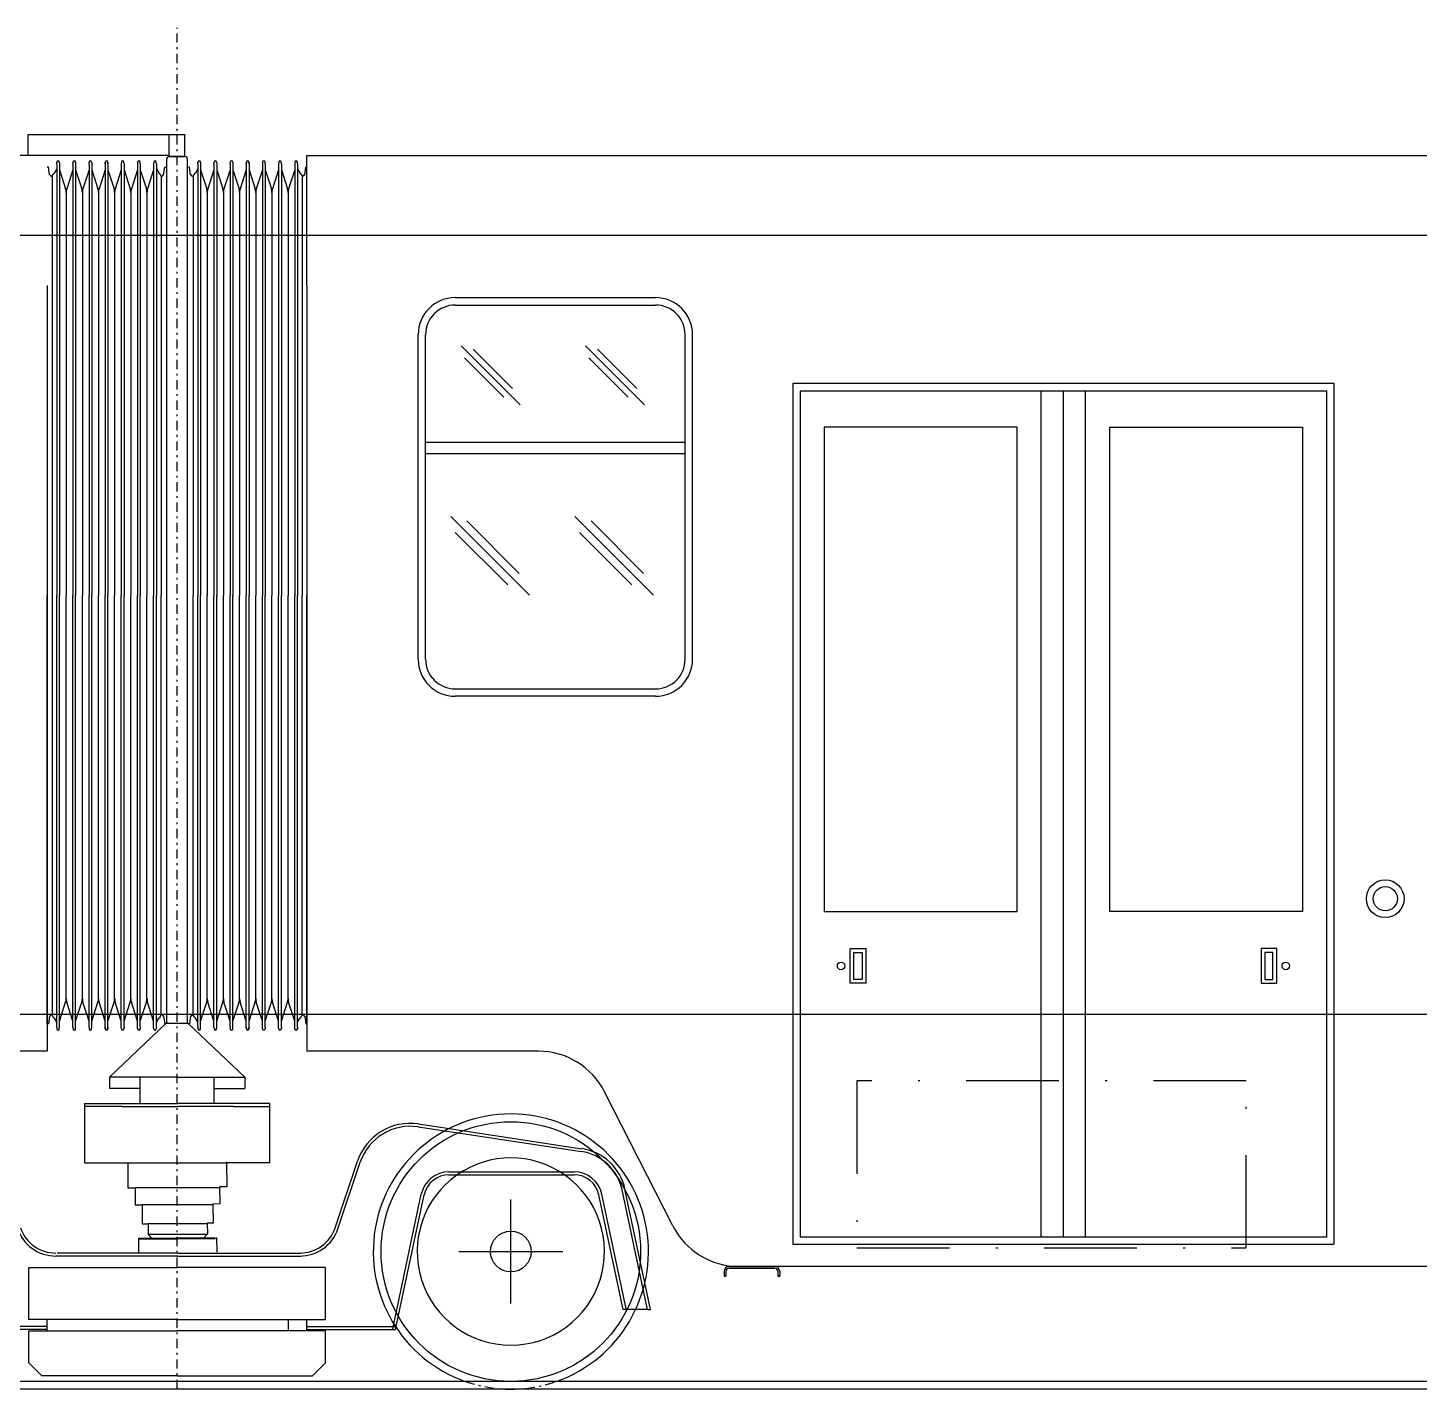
# Model space of a CAD drawing. Header units: millimetres. Extents: x 4061 to 4749, y 69169 to 69366.
# Drawn here: x 4258.7 to 4333.8, y 69258.7 to 69332.1 of the extents above; entities that cross this region are included whole.
import ezdxf

# ---------------------------------------------------------------- set-up
doc = ezdxf.new("R2010")
doc.units = ezdxf.units.MM
doc.header["$LTSCALE"] = 0.1
doc.linetypes.add('DASHDOT', pattern=[1, 0.5, -0.25, 0, -0.25])
doc.layers.get('0').update_dxf_attribs({"color": 6})
doc.layers.add('AXE', color=1, linetype='DASHDOT')
doc.layers.add('Subtire', color=4, linetype='Continuous')

msp = doc.modelspace()

# ---------------------------------------------------------------- linework, layer by layer
for p, q in [((4595.321, 69259.12), (4071.721, 69259.12)), ((4595.401, 69258.7), (4071.801, 69258.7))]:
    msp.add_line(p, q)
at = {"color": 2, "linetype": 'DASHDOT', "ltscale": 100}
msp.add_lwpolyline([(4324.461, 69275.32), (4303.461, 69275.32), (4303.461, 69266.32), (4324.461, 69266.32)], close=True, dxfattribs=at)
at = {"layer": 'AXE', "ltscale": 10}
msp.add_line((4266.801, 69258.708), (4266.801, 69332.107), dxfattribs=at)
msp.add_arc((4284.801, 69266.12), 7.42, 250.62996, 289.37004, dxfattribs=at)
at = {"layer": 'Subtire'}
for p, q in [((4267.221, 69326.34), (4258.757, 69326.34)), ((4258.757, 69326.34), (4258.757, 69325.22)), ((4266.348, 69326.305), (4266.348, 69325.159)), ((4267.221, 69325.76), (4267.221, 69326.374)), ((4267.221, 69325.16), (4267.221, 69325.76)), ((4267.221, 69325.16), (4267.221, 69325.76)), ((4259.801, 69325.22), (4249.007, 69325.22)), ((4266.348, 69325.22), (4258.757, 69325.22)), ((4266.241, 69278.415), (4266.241, 69325.04)), ((4267.241, 69325.16), (4266.361, 69325.16)), ((4266.381, 69325.16), (4267.221, 69325.16)), ((4267.241, 69325.16), (4266.801, 69325.16)), ((4267.361, 69278.415), (4267.361, 69325.04)), ((4267.361, 69278.415), (4267.361, 69325.04)), ((4273.801, 69325.22), (4284.595, 69325.22)), ((4273.801, 69325.22), (4279.007, 69325.22)), ((4273.801, 69318.22), (4273.801, 69325.22)), ((4284.595, 69325.22), (4393.401, 69325.22)), ((4284.595, 69325.22), (4393.401, 69325.22)), ((4259.86, 69324.594), (4259.801, 69324.585)), ((4259.921, 69324.178), (4259.86, 69324.594)), ((4259.941, 69324.181), (4259.921, 69324.178)), ((4259.985, 69324.118), (4259.941, 69324.181)), ((4260.107, 69324.191), (4260.086, 69324.175)), ((4260.178, 69324.276), (4260.107, 69324.221)), ((4260.107, 69324.221), (4260.107, 69324.191)), ((4260.306, 69324.496), (4260.182, 69324.281)), ((4260.306, 69324.773), (4260.314, 69324.866)), ((4260.306, 69324.773), (4260.306, 69301.495)), ((4260.448, 69324.866), (4260.456, 69324.773)), ((4260.456, 69324.772), (4260.456, 69301.495)), ((4260.456, 69324.446), (4260.787, 69323.423)), ((4261.178, 69324.446), (4260.847, 69323.423)), ((4261.178, 69324.773), (4261.186, 69324.866)), ((4261.178, 69324.773), (4261.178, 69301.495)), ((4261.32, 69324.866), (4261.328, 69324.773)), ((4261.328, 69324.772), (4261.328, 69301.495)), ((4261.328, 69324.446), (4261.658, 69323.423)), ((4262.049, 69324.446), (4261.719, 69323.423)), ((4262.049, 69324.773), (4262.057, 69324.866)), ((4262.049, 69324.773), (4262.049, 69301.495)), ((4262.191, 69324.866), (4262.199, 69324.773)), ((4262.199, 69324.772), (4262.199, 69301.495)), ((4262.199, 69324.446), (4262.53, 69323.423)), ((4262.921, 69324.446), (4262.59, 69323.423)), ((4262.921, 69324.773), (4262.929, 69324.866)), ((4262.929, 69324.866), (4262.921, 69324.773)), ((4262.921, 69324.773), (4262.921, 69301.495)), ((4262.921, 69324.772), (4262.921, 69301.495)), ((4263.063, 69324.866), (4263.071, 69324.773)), ((4263.071, 69324.773), (4263.063, 69324.866)), ((4263.071, 69324.773), (4263.071, 69301.495)), ((4263.071, 69324.772), (4263.071, 69301.495)), ((4263.071, 69324.446), (4263.401, 69323.423)), ((4263.792, 69324.446), (4263.462, 69323.423)), ((4263.8, 69324.866), (4263.792, 69324.773)), ((4263.792, 69324.772), (4263.792, 69301.495)), ((4263.943, 69324.773), (4263.935, 69324.866)), ((4263.943, 69324.773), (4263.943, 69301.495)), ((4263.943, 69324.446), (4264.273, 69323.423)), ((4264.664, 69324.446), (4264.334, 69323.423)), ((4264.672, 69324.866), (4264.664, 69324.773)), ((4264.664, 69324.772), (4264.664, 69301.495)), ((4264.814, 69324.773), (4264.806, 69324.866)), ((4264.814, 69324.773), (4264.814, 69301.495)), ((4264.814, 69324.446), (4265.145, 69323.423)), ((4265.536, 69324.446), (4265.205, 69323.423)), ((4265.544, 69324.866), (4265.536, 69324.773)), ((4265.536, 69324.772), (4265.536, 69301.495)), ((4265.686, 69324.773), (4265.678, 69324.866)), ((4265.686, 69324.773), (4265.686, 69301.495)), ((4265.686, 69324.496), (4265.81, 69324.281)), ((4265.814, 69324.276), (4265.884, 69324.221)), ((4265.884, 69324.221), (4265.884, 69324.191)), ((4265.884, 69324.191), (4265.905, 69324.175)), ((4266.007, 69324.118), (4266.051, 69324.181)), ((4266.051, 69324.181), (4266.071, 69324.178)), ((4266.071, 69324.178), (4266.132, 69324.594)), ((4266.132, 69324.594), (4266.191, 69324.585)), ((4267.47, 69324.594), (4267.411, 69324.585)), ((4267.47, 69324.594), (4267.411, 69324.585)), ((4267.531, 69324.178), (4267.47, 69324.594)), ((4267.531, 69324.178), (4267.47, 69324.594)), ((4267.551, 69324.181), (4267.531, 69324.178)), ((4267.551, 69324.181), (4267.531, 69324.178)), ((4267.595, 69324.118), (4267.551, 69324.181)), ((4267.595, 69324.118), (4267.551, 69324.181)), ((4267.717, 69324.191), (4267.696, 69324.175)), ((4267.717, 69324.191), (4267.696, 69324.175)), ((4267.788, 69324.276), (4267.717, 69324.221)), ((4267.788, 69324.276), (4267.717, 69324.221)), ((4267.717, 69324.221), (4267.717, 69324.191)), ((4267.717, 69324.221), (4267.717, 69324.191)), ((4267.916, 69324.496), (4267.792, 69324.281)), ((4267.916, 69324.496), (4267.792, 69324.281)), ((4267.916, 69324.773), (4267.924, 69324.866)), ((4267.916, 69324.773), (4267.924, 69324.866)), ((4267.916, 69324.773), (4267.916, 69301.495)), ((4267.916, 69324.773), (4267.916, 69301.495)), ((4268.058, 69324.866), (4268.066, 69324.773)), ((4268.058, 69324.866), (4268.066, 69324.773)), ((4268.066, 69324.772), (4268.066, 69301.495)), ((4268.066, 69324.772), (4268.066, 69301.495)), ((4268.066, 69324.446), (4268.397, 69323.423)), ((4268.066, 69324.446), (4268.397, 69323.423)), ((4268.788, 69324.446), (4268.457, 69323.423)), ((4268.788, 69324.446), (4268.457, 69323.423)), ((4268.788, 69324.773), (4268.796, 69324.866)), ((4268.788, 69324.773), (4268.796, 69324.866)), ((4268.788, 69324.773), (4268.788, 69301.495)), ((4268.788, 69324.773), (4268.788, 69301.495)), ((4268.93, 69324.866), (4268.938, 69324.773)), ((4268.93, 69324.866), (4268.938, 69324.773)), ((4268.938, 69324.772), (4268.938, 69301.495)), ((4268.938, 69324.772), (4268.938, 69301.495)), ((4268.938, 69324.446), (4269.268, 69323.423)), ((4268.938, 69324.446), (4269.268, 69323.423)), ((4269.659, 69324.446), (4269.329, 69323.423)), ((4269.659, 69324.446), (4269.329, 69323.423)), ((4269.659, 69324.773), (4269.667, 69324.866)), ((4269.659, 69324.773), (4269.667, 69324.866)), ((4269.659, 69324.773), (4269.659, 69301.495)), ((4269.659, 69324.773), (4269.659, 69301.495)), ((4269.801, 69324.866), (4269.809, 69324.773)), ((4269.801, 69324.866), (4269.809, 69324.773)), ((4269.809, 69324.772), (4269.809, 69301.495)), ((4269.809, 69324.446), (4270.14, 69323.423)), ((4269.809, 69324.446), (4270.14, 69323.423)), ((4270.531, 69324.446), (4270.2, 69323.423)), ((4270.531, 69324.446), (4270.2, 69323.423)), ((4270.539, 69324.866), (4270.531, 69324.773)), ((4270.531, 69324.773), (4270.539, 69324.866)), ((4270.531, 69324.773), (4270.539, 69324.866)), ((4270.539, 69324.866), (4270.531, 69324.773)), ((4270.531, 69324.773), (4270.531, 69301.495)), ((4270.531, 69324.772), (4270.531, 69301.495)), ((4270.681, 69324.773), (4270.673, 69324.866)), ((4270.673, 69324.866), (4270.681, 69324.773)), ((4270.673, 69324.866), (4270.681, 69324.773)), ((4270.681, 69324.773), (4270.673, 69324.866)), ((4270.681, 69324.773), (4270.681, 69301.495)), ((4270.681, 69324.772), (4270.681, 69301.495)), ((4270.681, 69324.446), (4271.011, 69323.423)), ((4270.681, 69324.446), (4271.011, 69323.423)), ((4271.402, 69324.446), (4271.072, 69323.423)), ((4271.402, 69324.446), (4271.072, 69323.423)), ((4271.41, 69324.866), (4271.402, 69324.773)), ((4271.41, 69324.866), (4271.402, 69324.773)), ((4271.402, 69324.772), (4271.402, 69301.495)), ((4271.553, 69324.773), (4271.545, 69324.866)), ((4271.553, 69324.773), (4271.545, 69324.866)), ((4271.553, 69324.773), (4271.553, 69301.495)), ((4271.553, 69324.446), (4271.883, 69323.423)), ((4271.553, 69324.446), (4271.883, 69323.423)), ((4272.274, 69324.446), (4271.944, 69323.423)), ((4272.274, 69324.446), (4271.944, 69323.423)), ((4272.282, 69324.866), (4272.274, 69324.773)), ((4272.282, 69324.866), (4272.274, 69324.773)), ((4272.274, 69324.772), (4272.274, 69301.495)), ((4272.424, 69324.773), (4272.416, 69324.866)), ((4272.424, 69324.773), (4272.416, 69324.866)), ((4272.424, 69324.773), (4272.424, 69301.495)), ((4272.424, 69324.446), (4272.755, 69323.423)), ((4272.424, 69324.446), (4272.755, 69323.423)), ((4273.146, 69324.446), (4272.815, 69323.423)), ((4273.146, 69324.446), (4272.815, 69323.423)), ((4273.154, 69324.866), (4273.146, 69324.773)), ((4273.154, 69324.866), (4273.146, 69324.773)), ((4273.146, 69324.772), (4273.146, 69301.495)), ((4273.296, 69324.773), (4273.288, 69324.866)), ((4273.296, 69324.773), (4273.288, 69324.866)), ((4273.296, 69324.773), (4273.296, 69301.495)), ((4273.296, 69324.496), (4273.42, 69324.281)), ((4273.296, 69324.496), (4273.42, 69324.281)), ((4273.424, 69324.276), (4273.494, 69324.221)), ((4273.424, 69324.276), (4273.494, 69324.221)), ((4273.494, 69324.221), (4273.494, 69324.191)), ((4273.494, 69324.221), (4273.494, 69324.191)), ((4273.494, 69324.191), (4273.515, 69324.175)), ((4273.494, 69324.191), (4273.515, 69324.175)), ((4273.617, 69324.118), (4273.661, 69324.181)), ((4273.617, 69324.118), (4273.661, 69324.181)), ((4273.661, 69324.181), (4273.681, 69324.178)), ((4273.661, 69324.181), (4273.681, 69324.178)), ((4273.681, 69324.178), (4273.742, 69324.594)), ((4273.681, 69324.178), (4273.742, 69324.594)), ((4273.742, 69324.594), (4273.801, 69324.585)), ((4273.742, 69324.594), (4273.801, 69324.585)), ((4260.054, 69324.066), (4259.989, 69324.113)), ((4260.054, 69324.108), (4260.054, 69324.066)), ((4260.054, 69324.066), (4260.054, 69278.923)), ((4265.938, 69324.066), (4266.002, 69324.113)), ((4265.938, 69324.108), (4265.938, 69324.066)), ((4265.938, 69324.066), (4265.938, 69301.495)), ((4267.664, 69324.066), (4267.599, 69324.113)), ((4267.664, 69324.066), (4267.599, 69324.113)), ((4267.664, 69324.108), (4267.664, 69324.066)), ((4267.664, 69324.108), (4267.664, 69324.066)), ((4267.664, 69324.066), (4267.664, 69301.495)), ((4267.664, 69324.066), (4267.664, 69301.495)), ((4273.548, 69324.066), (4273.612, 69324.113)), ((4273.548, 69324.066), (4273.612, 69324.113)), ((4273.548, 69324.108), (4273.548, 69324.066)), ((4273.548, 69324.108), (4273.548, 69324.066)), ((4273.548, 69324.066), (4273.548, 69301.495)), ((4260.817, 69323.231), (4260.817, 69301.495)), ((4261.689, 69323.231), (4261.689, 69301.495)), ((4262.56, 69323.231), (4262.56, 69301.495)), ((4263.432, 69323.231), (4263.432, 69301.495)), ((4264.303, 69323.231), (4264.303, 69301.495)), ((4265.175, 69323.231), (4265.175, 69301.495)), ((4268.427, 69323.231), (4268.427, 69301.495)), ((4268.427, 69323.231), (4268.427, 69301.495)), ((4269.299, 69323.231), (4269.299, 69301.495)), ((4269.299, 69323.231), (4269.299, 69301.495)), ((4270.17, 69323.231), (4270.17, 69301.495)), ((4271.042, 69323.231), (4271.042, 69301.495)), ((4271.913, 69323.231), (4271.913, 69301.495)), ((4272.785, 69323.231), (4272.785, 69301.495)), ((4259.801, 69320.9), (4075.837, 69320.9)), ((4379.401, 69320.9), (4195.437, 69320.9)), ((4393.401, 69320.9), (4209.437, 69320.9)), ((4259.801, 69318.22), (4259.801, 69276.92)), ((4273.801, 69318.22), (4273.801, 69276.92)), ((4281.801, 69317.56), (4292.601, 69317.56)), ((4281.801, 69317.16), (4292.601, 69317.16)), ((4279.801, 69298.06), (4279.801, 69315.56)), ((4280.201, 69298.06), (4280.201, 69315.56)), ((4294.201, 69298.06), (4294.201, 69315.56)), ((4294.601, 69298.06), (4294.601, 69315.56)), ((4285.304, 69311.781), (4282.122, 69314.963)), ((4284.895, 69312.658), (4282.774, 69314.779)), ((4292.003, 69311.781), (4288.821, 69314.963)), ((4291.594, 69312.658), (4289.472, 69314.779)), ((4284.427, 69312.19), (4282.306, 69314.311)), ((4291.126, 69312.19), (4289.004, 69314.311)), ((4313.402, 69266.92), (4313.402, 69312.52)), ((4313.402, 69278.9), (4313.402, 69312.5)), ((4314.602, 69266.92), (4314.602, 69312.52)), ((4315.802, 69266.92), (4315.802, 69312.52)), ((4315.802, 69278.9), (4315.802, 69312.5)), ((4280.201, 69309.76), (4294.201, 69309.76)), ((4280.201, 69309.16), (4294.201, 69309.16)), ((4285.802, 69301.517), (4281.56, 69305.76)), ((4285.257, 69302.687), (4282.428, 69305.515)), ((4292.502, 69301.517), (4288.26, 69305.76)), ((4291.957, 69302.687), (4289.128, 69305.515)), ((4284.633, 69302.063), (4281.805, 69304.891)), ((4291.333, 69302.063), (4288.505, 69304.891)), ((4259.801, 69278.404), (4259.801, 69301.495)), ((4260.306, 69278.217), (4260.306, 69301.495)), ((4260.456, 69278.217), (4260.456, 69301.495)), ((4260.817, 69279.759), (4260.817, 69301.495)), ((4261.178, 69278.217), (4261.178, 69301.495)), ((4261.328, 69278.217), (4261.328, 69301.495)), ((4261.689, 69279.759), (4261.689, 69301.495)), ((4262.049, 69278.217), (4262.049, 69301.495)), ((4262.199, 69278.217), (4262.199, 69301.495)), ((4262.56, 69279.759), (4262.56, 69301.495)), ((4262.921, 69278.217), (4262.921, 69301.495)), ((4262.921, 69278.217), (4262.921, 69301.495)), ((4263.071, 69278.217), (4263.071, 69301.495)), ((4263.071, 69278.217), (4263.071, 69301.495)), ((4263.432, 69279.759), (4263.432, 69301.495)), ((4263.792, 69278.217), (4263.792, 69301.495)), ((4263.943, 69278.217), (4263.943, 69301.495)), ((4264.303, 69279.759), (4264.303, 69301.495)), ((4264.664, 69278.217), (4264.664, 69301.495)), ((4264.814, 69278.217), (4264.814, 69301.495)), ((4265.175, 69279.759), (4265.175, 69301.495)), ((4265.536, 69278.217), (4265.536, 69301.495)), ((4265.686, 69278.217), (4265.686, 69301.495)), ((4265.938, 69278.923), (4265.938, 69301.495)), ((4267.664, 69278.923), (4267.664, 69301.495)), ((4267.664, 69278.923), (4267.664, 69301.495)), ((4267.916, 69278.217), (4267.916, 69301.495)), ((4267.916, 69278.217), (4267.916, 69301.495)), ((4268.066, 69278.217), (4268.066, 69301.495)), ((4268.066, 69278.217), (4268.066, 69301.495)), ((4268.427, 69279.759), (4268.427, 69301.495)), ((4268.427, 69279.759), (4268.427, 69301.495)), ((4268.788, 69278.217), (4268.788, 69301.495)), ((4268.788, 69278.217), (4268.788, 69301.495)), ((4268.938, 69278.217), (4268.938, 69301.495)), ((4268.938, 69278.217), (4268.938, 69301.495)), ((4269.299, 69279.759), (4269.299, 69301.495)), ((4269.299, 69279.759), (4269.299, 69301.495)), ((4269.659, 69278.217), (4269.659, 69301.495)), ((4269.659, 69278.217), (4269.659, 69301.495)), ((4269.809, 69278.217), (4269.809, 69301.495)), ((4270.17, 69279.759), (4270.17, 69301.495)), ((4270.531, 69278.217), (4270.531, 69301.495)), ((4270.531, 69278.217), (4270.531, 69301.495)), ((4270.681, 69278.217), (4270.681, 69301.495)), ((4270.681, 69278.217), (4270.681, 69301.495)), ((4271.042, 69279.759), (4271.042, 69301.495)), ((4271.402, 69278.217), (4271.402, 69301.495)), ((4271.553, 69278.217), (4271.553, 69301.495)), ((4271.913, 69279.759), (4271.913, 69301.495)), ((4272.274, 69278.217), (4272.274, 69301.495)), ((4272.424, 69278.217), (4272.424, 69301.495)), ((4272.785, 69279.759), (4272.785, 69301.495)), ((4273.146, 69278.217), (4273.146, 69301.495)), ((4273.296, 69278.217), (4273.296, 69301.495)), ((4273.548, 69278.923), (4273.548, 69301.495)), ((4273.801, 69278.404), (4273.801, 69301.495)), ((4281.801, 69296.46), (4292.601, 69296.46)), ((4292.601, 69296.06), (4281.801, 69296.06)), ((4303.099, 69280.584), (4303.099, 69282.455)), ((4303.099, 69282.455), (4303.945, 69282.455)), ((4303.299, 69280.784), (4303.299, 69282.255)), ((4303.299, 69282.255), (4303.745, 69282.255)), ((4303.745, 69282.255), (4303.745, 69280.784)), ((4303.945, 69282.455), (4303.945, 69280.584)), ((4326.106, 69282.455), (4325.26, 69282.455)), ((4325.26, 69282.455), (4325.26, 69280.584)), ((4325.46, 69282.255), (4325.46, 69280.784)), ((4325.906, 69282.255), (4325.46, 69282.255)), ((4325.906, 69280.784), (4325.906, 69282.255)), ((4326.106, 69280.584), (4326.106, 69282.455)), ((4303.745, 69280.784), (4303.299, 69280.784)), ((4325.46, 69280.784), (4325.906, 69280.784)), ((4303.945, 69280.584), (4303.099, 69280.584)), ((4325.26, 69280.584), (4326.106, 69280.584)), ((4260.456, 69278.544), (4260.787, 69279.567)), ((4261.178, 69278.544), (4260.847, 69279.567)), ((4261.328, 69278.544), (4261.658, 69279.567)), ((4262.049, 69278.544), (4261.719, 69279.567)), ((4262.199, 69278.544), (4262.53, 69279.567)), ((4262.921, 69278.544), (4262.59, 69279.567)), ((4263.071, 69278.544), (4263.401, 69279.567)), ((4263.792, 69278.544), (4263.462, 69279.567)), ((4263.943, 69278.544), (4264.273, 69279.567)), ((4264.664, 69278.544), (4264.334, 69279.567)), ((4264.814, 69278.544), (4265.145, 69279.567)), ((4265.536, 69278.544), (4265.205, 69279.567)), ((4268.066, 69278.544), (4268.397, 69279.567)), ((4268.066, 69278.544), (4268.397, 69279.567)), ((4268.788, 69278.544), (4268.457, 69279.567)), ((4268.788, 69278.544), (4268.457, 69279.567)), ((4268.938, 69278.544), (4269.268, 69279.567)), ((4268.938, 69278.544), (4269.268, 69279.567)), ((4269.659, 69278.544), (4269.329, 69279.567)), ((4269.659, 69278.544), (4269.329, 69279.567)), ((4269.809, 69278.544), (4270.14, 69279.567)), ((4270.531, 69278.544), (4270.2, 69279.567)), ((4270.681, 69278.544), (4271.011, 69279.567)), ((4271.402, 69278.544), (4271.072, 69279.567)), ((4271.553, 69278.544), (4271.883, 69279.567)), ((4272.274, 69278.544), (4271.944, 69279.567)), ((4272.424, 69278.544), (4272.755, 69279.567)), ((4273.146, 69278.544), (4272.815, 69279.567)), ((4595.401, 69278.9), (4071.801, 69278.9)), ((4259.419, 69278.9), (4259.419, 69278.9)), ((4259.419, 69278.9), (4259.419, 69278.9)), ((4259.86, 69278.395), (4259.801, 69278.404)), ((4259.921, 69278.811), (4259.86, 69278.395)), ((4259.941, 69278.808), (4259.921, 69278.811)), ((4259.985, 69278.871), (4259.941, 69278.808)), ((4260.054, 69278.923), (4259.989, 69278.876)), ((4260.054, 69278.881), (4260.054, 69278.923)), ((4260.107, 69278.798), (4260.086, 69278.815)), ((4260.107, 69278.768), (4260.107, 69278.798)), ((4260.178, 69278.713), (4260.107, 69278.768)), ((4260.306, 69278.494), (4260.182, 69278.709)), ((4266.201, 69278.415), (4263.151, 69275.515)), ((4265.686, 69278.494), (4265.81, 69278.709)), ((4265.814, 69278.713), (4265.884, 69278.768)), ((4265.884, 69278.798), (4265.905, 69278.815)), ((4265.884, 69278.768), (4265.884, 69278.798)), ((4265.938, 69278.923), (4266.002, 69278.876)), ((4265.938, 69278.881), (4265.938, 69278.923)), ((4266.007, 69278.871), (4266.051, 69278.808)), ((4266.051, 69278.808), (4266.071, 69278.811)), ((4266.071, 69278.811), (4266.132, 69278.395)), ((4266.132, 69278.395), (4266.191, 69278.404)), ((4267.401, 69278.415), (4266.201, 69278.415)), ((4267.401, 69278.415), (4266.801, 69278.415)), ((4267.401, 69278.415), (4270.451, 69275.515)), ((4267.401, 69278.415), (4270.451, 69275.515)), ((4267.47, 69278.395), (4267.411, 69278.404)), ((4267.47, 69278.395), (4267.411, 69278.404)), ((4267.531, 69278.811), (4267.47, 69278.395)), ((4267.531, 69278.811), (4267.47, 69278.395)), ((4267.551, 69278.808), (4267.531, 69278.811)), ((4267.551, 69278.808), (4267.531, 69278.811)), ((4267.595, 69278.871), (4267.551, 69278.808)), ((4267.595, 69278.871), (4267.551, 69278.808)), ((4267.664, 69278.923), (4267.599, 69278.876)), ((4267.664, 69278.923), (4267.599, 69278.876)), ((4267.664, 69278.881), (4267.664, 69278.923)), ((4267.664, 69278.881), (4267.664, 69278.923)), ((4267.717, 69278.798), (4267.696, 69278.815)), ((4267.717, 69278.798), (4267.696, 69278.815)), ((4267.717, 69278.768), (4267.717, 69278.798)), ((4267.717, 69278.768), (4267.717, 69278.798)), ((4267.788, 69278.713), (4267.717, 69278.768)), ((4267.788, 69278.713), (4267.717, 69278.768)), ((4267.916, 69278.494), (4267.792, 69278.709)), ((4267.916, 69278.494), (4267.792, 69278.709)), ((4273.296, 69278.494), (4273.42, 69278.709)), ((4273.424, 69278.713), (4273.494, 69278.768)), ((4273.494, 69278.798), (4273.515, 69278.815)), ((4273.494, 69278.768), (4273.494, 69278.798)), ((4273.548, 69278.881), (4273.548, 69278.923)), ((4273.548, 69278.923), (4273.612, 69278.876)), ((4273.617, 69278.871), (4273.661, 69278.808)), ((4273.661, 69278.808), (4273.681, 69278.811)), ((4273.681, 69278.811), (4273.742, 69278.395)), ((4273.742, 69278.395), (4273.801, 69278.404)), ((4260.306, 69278.217), (4260.314, 69278.124)), ((4260.448, 69278.124), (4260.456, 69278.217)), ((4261.178, 69278.217), (4261.186, 69278.124)), ((4261.32, 69278.124), (4261.328, 69278.217)), ((4262.049, 69278.217), (4262.057, 69278.124)), ((4262.191, 69278.124), (4262.199, 69278.217)), ((4262.929, 69278.124), (4262.921, 69278.217)), ((4262.921, 69278.217), (4262.929, 69278.124)), ((4263.071, 69278.217), (4263.063, 69278.124)), ((4263.063, 69278.124), (4263.071, 69278.217)), ((4263.8, 69278.124), (4263.792, 69278.217)), ((4263.943, 69278.217), (4263.935, 69278.124)), ((4264.672, 69278.124), (4264.664, 69278.217)), ((4264.814, 69278.217), (4264.806, 69278.124)), ((4265.544, 69278.124), (4265.536, 69278.217)), ((4265.686, 69278.217), (4265.678, 69278.124)), ((4267.916, 69278.217), (4267.924, 69278.124)), ((4267.916, 69278.217), (4267.924, 69278.124)), ((4268.058, 69278.124), (4268.066, 69278.217)), ((4268.058, 69278.124), (4268.066, 69278.217)), ((4268.788, 69278.217), (4268.796, 69278.124)), ((4268.788, 69278.217), (4268.796, 69278.124)), ((4268.93, 69278.124), (4268.938, 69278.217)), ((4268.93, 69278.124), (4268.938, 69278.217)), ((4269.659, 69278.217), (4269.667, 69278.124)), ((4269.659, 69278.217), (4269.667, 69278.124)), ((4269.801, 69278.124), (4269.809, 69278.217)), ((4270.539, 69278.124), (4270.531, 69278.217)), ((4270.531, 69278.217), (4270.539, 69278.124)), ((4270.681, 69278.217), (4270.673, 69278.124)), ((4270.673, 69278.124), (4270.681, 69278.217)), ((4271.41, 69278.124), (4271.402, 69278.217)), ((4271.553, 69278.217), (4271.545, 69278.124)), ((4272.282, 69278.124), (4272.274, 69278.217)), ((4272.424, 69278.217), (4272.416, 69278.124)), ((4273.154, 69278.124), (4273.146, 69278.217)), ((4273.296, 69278.217), (4273.288, 69278.124)), ((4259.801, 69276.92), (4247.308, 69276.92)), ((4286.294, 69276.92), (4273.801, 69276.92)), ((4266.801, 69275.515), (4263.151, 69275.515)), ((4266.801, 69275.515), (4263.151, 69275.515)), ((4263.151, 69275.515), (4263.151, 69274.915)), ((4263.151, 69275.515), (4263.151, 69274.915)), ((4264.801, 69274.1), (4264.801, 69275.515)), ((4264.801, 69274.1), (4264.801, 69275.515)), ((4266.801, 69275.515), (4270.451, 69275.515)), ((4266.801, 69275.515), (4270.451, 69275.515)), ((4266.801, 69275.515), (4270.451, 69275.515)), ((4266.801, 69275.515), (4270.451, 69275.515)), ((4268.801, 69274.1), (4268.801, 69275.515)), ((4268.801, 69274.1), (4268.801, 69275.515)), ((4268.801, 69274.1), (4268.801, 69275.515)), ((4268.801, 69274.1), (4268.801, 69275.515)), ((4270.451, 69275.515), (4270.451, 69274.915)), ((4270.451, 69275.515), (4270.451, 69274.915)), ((4264.801, 69274.915), (4263.151, 69274.915)), ((4264.801, 69274.915), (4263.151, 69274.915)), ((4268.801, 69274.915), (4270.451, 69274.915)), ((4268.801, 69274.915), (4270.451, 69274.915)), ((4268.801, 69274.915), (4270.451, 69274.915)), ((4268.801, 69274.915), (4270.451, 69274.915)), ((4293.54, 69267.505), (4289.859, 69274.735)), ((4261.801, 69274.1), (4261.801, 69270.9)), ((4263.838, 69273.94), (4261.801, 69273.94)), ((4261.811, 69274.1), (4266.838, 69274.1)), ((4263.838, 69273.94), (4266.838, 69273.94)), ((4271.801, 69274.1), (4266.838, 69274.1)), ((4271.801, 69274.1), (4266.838, 69274.1)), ((4269.838, 69273.94), (4266.838, 69273.94)), ((4269.838, 69273.94), (4266.838, 69273.94)), ((4269.838, 69273.94), (4271.801, 69273.94)), ((4271.801, 69270.9), (4271.801, 69274.1)), ((4279.796, 69272.843), (4281.233, 69272.626)), ((4279.82, 69273.001), (4281.473, 69272.751)), ((4281.233, 69272.626), (4288.613, 69271.51)), ((4281.473, 69272.751), (4288.636, 69271.668)), ((4261.801, 69270.9), (4269.538, 69270.9)), ((4264.138, 69270.9), (4264.138, 69269.56)), ((4264.138, 69270.9), (4264.138, 69269.56)), ((4266.801, 69270.9), (4269.538, 69270.9)), ((4269.463, 69270.951), (4269.489, 69269.611)), ((4269.463, 69270.951), (4269.489, 69269.611)), ((4269.463, 69270.951), (4269.489, 69269.611)), ((4269.463, 69270.951), (4269.489, 69269.611)), ((4271.801, 69270.9), (4269.538, 69270.9)), ((4271.801, 69270.9), (4269.538, 69270.9)), ((4275.324, 69267.403), (4276.528, 69270.989)), ((4275.476, 69267.352), (4276.679, 69270.938)), ((4281.458, 69270.42), (4288.218, 69270.42)), ((4281.458, 69270.26), (4288.218, 69270.26)), ((4264.138, 69269.56), (4264.535, 69269.56)), ((4269.141, 69269.56), (4264.535, 69269.56)), ((4264.535, 69269.56), (4264.535, 69268.646)), ((4269.141, 69269.56), (4266.838, 69269.56)), ((4269.489, 69269.611), (4269.092, 69269.603)), ((4269.489, 69269.611), (4269.092, 69269.603)), ((4269.092, 69269.603), (4269.11, 69268.69)), ((4269.092, 69269.603), (4269.11, 69268.69)), ((4291.939, 69264.093), (4290.8, 69269.449)), ((4292.028, 69264.44), (4290.957, 69269.482)), ((4264.535, 69268.646), (4264.911, 69268.646)), ((4268.764, 69268.646), (4264.911, 69268.646)), ((4264.911, 69268.646), (4264.911, 69267.618)), ((4268.764, 69268.646), (4266.801, 69268.646)), ((4269.11, 69268.69), (4268.733, 69268.683)), ((4269.11, 69268.69), (4268.733, 69268.683)), ((4268.733, 69268.683), (4268.753, 69267.654)), ((4268.733, 69268.683), (4268.753, 69267.654)), ((4278.427, 69261.953), (4279.971, 69269.216)), ((4278.584, 69261.92), (4280.128, 69269.182)), ((4284.801, 69263.32), (4284.801, 69268.92)), ((4290.862, 69263), (4289.548, 69269.182)), ((4290.862, 69263), (4289.548, 69269.182)), ((4291.019, 69263.033), (4289.705, 69269.216)), ((4264.911, 69267.618), (4265.238, 69267.618)), ((4268.438, 69267.618), (4265.238, 69267.618)), ((4265.238, 69267.618), (4265.238, 69267.04)), ((4268.438, 69267.618), (4266.801, 69267.618)), ((4268.753, 69267.654), (4268.427, 69267.648)), ((4268.753, 69267.654), (4268.427, 69267.648)), ((4268.427, 69267.648), (4268.438, 69267.07)), ((4268.427, 69267.648), (4268.438, 69267.07)), ((4264.738, 69266.84), (4266.838, 69266.84)), ((4264.738, 69266.04), (4264.738, 69266.84)), ((4264.738, 69266.8), (4266.838, 69266.8)), ((4268.438, 69267.04), (4265.238, 69267.04)), ((4265.438, 69266.84), (4265.238, 69267.04)), ((4268.864, 69266.84), (4266.764, 69266.84)), ((4268.864, 69266.84), (4266.764, 69266.84)), ((4268.864, 69266.8), (4266.764, 69266.8)), ((4268.864, 69266.8), (4266.764, 69266.8)), ((4268.438, 69267.04), (4266.801, 69267.04)), ((4268.241, 69266.867), (4268.438, 69267.07)), ((4268.241, 69266.867), (4268.438, 69267.07)), ((4268.957, 69266.08), (4268.941, 69266.88)), ((4268.957, 69266.08), (4268.941, 69266.88)), ((4260.337, 69265.88), (4260.264, 69265.879)), ((4266.838, 69266.04), (4260.337, 69266.04)), ((4266.838, 69265.88), (4260.337, 69265.88)), ((4266.838, 69266.04), (4273.48, 69266.04)), ((4266.838, 69266.04), (4273.48, 69266.04)), ((4266.838, 69265.88), (4273.338, 69265.88)), ((4266.838, 69265.88), (4273.48, 69265.88)), ((4266.838, 69265.88), (4273.48, 69265.88)), ((4266.838, 69265.88), (4273.338, 69265.88)), ((4273.338, 69265.88), (4273.412, 69265.879)), ((4282.001, 69266.12), (4287.601, 69266.12)), ((4258.801, 69265.26), (4266.801, 69265.26)), ((4258.801, 69262.454), (4258.801, 69265.26)), ((4274.801, 69265.26), (4266.801, 69265.26)), ((4274.801, 69265.26), (4266.801, 69265.26)), ((4274.801, 69262.454), (4274.801, 69265.26)), ((4296.301, 69265.06), (4296.301, 69264.8)), ((4296.301, 69265.06), (4296.301, 69264.8)), ((4296.401, 69265.06), (4296.401, 69264.8)), ((4296.401, 69265.06), (4296.401, 69264.8)), ((4296.561, 69265.32), (4296.561, 69265.357)), ((4296.561, 69265.32), (4296.561, 69265.357)), ((4370.097, 69265.32), (4296.561, 69265.32)), ((4296.561, 69265.22), (4299.041, 69265.22)), ((4299.041, 69265.22), (4296.561, 69265.22)), ((4299.201, 69265.06), (4299.201, 69264.8)), ((4299.201, 69265.06), (4299.201, 69264.8)), ((4299.301, 69265.06), (4299.301, 69264.8)), ((4299.301, 69265.06), (4299.301, 69264.8)), ((4292.335, 69263), (4292.028, 69264.44)), ((4296.301, 69264.8), (4296.401, 69264.8)), ((4296.401, 69264.8), (4296.301, 69264.8)), ((4299.201, 69264.8), (4299.301, 69264.8)), ((4299.301, 69264.8), (4299.201, 69264.8)), ((4292.171, 69263), (4291.939, 69264.093)), ((4291.533, 69263), (4290.862, 69263)), ((4292.171, 69263), (4291.533, 69263)), ((4292.171, 69263), (4292.335, 69263)), ((4259.801, 69262.08), (4255.092, 69262.08)), ((4259.801, 69261.92), (4255.092, 69261.92)), ((4266.801, 69262.454), (4258.801, 69262.454)), ((4259.801, 69261.854), (4259.801, 69262.454)), ((4266.801, 69262.454), (4274.801, 69262.454)), ((4266.801, 69262.454), (4274.801, 69262.454)), ((4272.801, 69261.854), (4272.801, 69262.454)), ((4273.801, 69261.854), (4273.801, 69262.454)), ((4273.801, 69262.08), (4278.584, 69262.08)), ((4273.801, 69261.92), (4278.584, 69261.92)), ((4258.801, 69261.854), (4266.801, 69261.854)), ((4258.801, 69260.127), (4258.801, 69261.854)), ((4274.801, 69261.854), (4266.801, 69261.854)), ((4274.801, 69261.854), (4266.801, 69261.854)), ((4274.801, 69260.127), (4274.801, 69261.854)), ((4259.508, 69259.42), (4258.801, 69260.127)), ((4274.094, 69259.42), (4274.801, 69260.127)), ((4266.801, 69259.42), (4259.508, 69259.42)), ((4266.801, 69259.42), (4274.094, 69259.42)), ((4266.801, 69259.42), (4274.094, 69259.42))]:
    msp.add_line(p, q, dxfattribs=at)
for points in [[(4329.202, 69312.92), (4300.002, 69312.92), (4300.002, 69266.52), (4329.202, 69266.52)], [(4328.802, 69312.52), (4300.402, 69312.52), (4300.402, 69266.92), (4328.802, 69266.92)], [(4301.702, 69310.58), (4301.702, 69284.46), (4312.102, 69284.46), (4312.102, 69310.58)], [(4317.102, 69310.58), (4327.502, 69310.58), (4327.502, 69284.46), (4317.102, 69284.46)]]:
    msp.add_lwpolyline(points, close=True, dxfattribs=at)
for centre, radius in [((4331.96, 69285.146), 1.019), ((4331.96, 69285.146), 0.653), ((4302.611, 69281.52), 0.201), ((4326.594, 69281.52), 0.201), ((4284.801, 69266.12), 7), ((4284.801, 69266.12), 1.1)]:
    msp.add_circle(centre, radius, dxfattribs=at)
for centre, radius, start, end in [((4260.384, 69324.86), 0.07, 92.14064, 175.11229), ((4260.379, 69324.86), 0.07, 4.88771, 87.85936), ((4261.255, 69324.86), 0.07, 92.14064, 175.11229), ((4261.25, 69324.86), 0.07, 4.88771, 87.85936), ((4262.127, 69324.86), 0.07, 92.14064, 175.11229), ((4262.122, 69324.86), 0.07, 4.88771, 87.85936), ((4262.999, 69324.86), 0.07, 92.14064, 175.11229), ((4262.999, 69324.86), 0.07, 92.14064, 175.11229), ((4262.993, 69324.86), 0.07, 4.88771, 87.85936), ((4262.993, 69324.86), 0.07, 4.88771, 87.85936), ((4263.87, 69324.86), 0.07, 92.14064, 175.11229), ((4263.865, 69324.86), 0.07, 4.88771, 87.85936), ((4264.742, 69324.86), 0.07, 92.14064, 175.11229), ((4264.736, 69324.86), 0.07, 4.88771, 87.85936), ((4265.613, 69324.86), 0.07, 92.14064, 175.11229), ((4265.608, 69324.86), 0.07, 4.88771, 87.85936), ((4266.361, 69325.04), 0.12, 90, 180), ((4267.241, 69325.04), 0.12, 0, 90), ((4267.241, 69325.04), 0.12, 0, 90), ((4267.994, 69324.86), 0.07, 92.14064, 175.11229), ((4267.994, 69324.86), 0.07, 92.14064, 175.11229), ((4267.989, 69324.86), 0.07, 4.88771, 87.85936), ((4267.989, 69324.86), 0.07, 4.88771, 87.85936), ((4268.865, 69324.86), 0.07, 92.14064, 175.11229), ((4268.865, 69324.86), 0.07, 92.14064, 175.11229), ((4268.86, 69324.86), 0.07, 4.88771, 87.85936), ((4268.86, 69324.86), 0.07, 4.88771, 87.85936), ((4269.737, 69324.86), 0.07, 92.14064, 175.11229), ((4269.737, 69324.86), 0.07, 92.14064, 175.11229), ((4269.732, 69324.86), 0.07, 4.88771, 87.85936), ((4269.732, 69324.86), 0.07, 4.88771, 87.85936), ((4270.609, 69324.86), 0.07, 92.14064, 175.11229), ((4270.609, 69324.86), 0.07, 92.14064, 175.11229), ((4270.609, 69324.86), 0.07, 92.14064, 175.11229), ((4270.609, 69324.86), 0.07, 92.14064, 175.11229), ((4270.603, 69324.86), 0.07, 4.88771, 87.85936), ((4270.603, 69324.86), 0.07, 4.88771, 87.85936), ((4270.603, 69324.86), 0.07, 4.88771, 87.85936), ((4270.603, 69324.86), 0.07, 4.88771, 87.85936), ((4271.48, 69324.86), 0.07, 92.14064, 175.11229), ((4271.48, 69324.86), 0.07, 92.14064, 175.11229), ((4271.475, 69324.86), 0.07, 4.88771, 87.85936), ((4271.475, 69324.86), 0.07, 4.88771, 87.85936), ((4272.352, 69324.86), 0.07, 92.14064, 175.11229), ((4272.352, 69324.86), 0.07, 92.14064, 175.11229), ((4272.346, 69324.86), 0.07, 4.88771, 87.85936), ((4272.346, 69324.86), 0.07, 4.88771, 87.85936), ((4273.223, 69324.86), 0.07, 92.14064, 175.11229), ((4273.223, 69324.86), 0.07, 92.14064, 175.11229), ((4273.218, 69324.86), 0.07, 4.88771, 87.85936), ((4273.218, 69324.86), 0.07, 4.88771, 87.85936), ((4260.138, 69324.108), 0.084, 127.79781, 180), ((4260.168, 69324.289), 0.016, 307.79781, 330), ((4260.308, 69324.773), 0.002, 175.11229, 184.88771), ((4260.454, 69324.773), 0.002, 355, 4.88771), ((4261.18, 69324.773), 0.002, 175.11229, 184.88771), ((4261.326, 69324.773), 0.002, 355, 4.88771), ((4262.051, 69324.773), 0.002, 175.11229, 184.88771), ((4262.197, 69324.773), 0.002, 355, 4.88771), ((4262.923, 69324.773), 0.002, 175.11229, 184.88771), ((4262.923, 69324.773), 0.002, 175.11229, 185), ((4263.069, 69324.773), 0.002, 355, 4.88771), ((4263.069, 69324.773), 0.002, 355.11229, 4.88771), ((4263.794, 69324.773), 0.002, 175.11229, 185), ((4263.941, 69324.773), 0.002, 355.11229, 4.88771), ((4264.666, 69324.773), 0.002, 175.11229, 185), ((4264.812, 69324.773), 0.002, 355.11229, 4.88771), ((4265.538, 69324.773), 0.002, 175.11229, 185), ((4265.684, 69324.773), 0.002, 355.11229, 4.88771), ((4265.824, 69324.289), 0.016, 210, 232.20219), ((4265.854, 69324.108), 0.084, 0, 52.20219), ((4267.748, 69324.108), 0.084, 127.79781, 180), ((4267.748, 69324.108), 0.084, 127.79781, 180), ((4267.778, 69324.289), 0.016, 307.79781, 330), ((4267.778, 69324.289), 0.016, 307.79781, 330), ((4267.918, 69324.773), 0.002, 175.11229, 184.88771), ((4267.918, 69324.773), 0.002, 175.11229, 184.88771), ((4268.064, 69324.773), 0.002, 355, 4.88771), ((4268.064, 69324.773), 0.002, 355, 4.88771), ((4268.79, 69324.773), 0.002, 175.11229, 184.88771), ((4268.79, 69324.773), 0.002, 175.11229, 184.88771), ((4268.936, 69324.773), 0.002, 355, 4.88771), ((4268.936, 69324.773), 0.002, 355, 4.88771), ((4269.661, 69324.773), 0.002, 175.11229, 184.88771), ((4269.661, 69324.773), 0.002, 175.11229, 184.88771), ((4269.807, 69324.773), 0.002, 355, 4.88771), ((4269.807, 69324.773), 0.002, 355, 4.88771), ((4270.533, 69324.773), 0.002, 175.11229, 185), ((4270.533, 69324.773), 0.002, 175.11229, 184.88771), ((4270.533, 69324.773), 0.002, 175.11229, 184.88771), ((4270.533, 69324.773), 0.002, 175.11229, 185), ((4270.679, 69324.773), 0.002, 355.11229, 4.88771), ((4270.679, 69324.773), 0.002, 355, 4.88771), ((4270.679, 69324.773), 0.002, 355, 4.88771), ((4270.679, 69324.773), 0.002, 355.11229, 4.88771), ((4271.404, 69324.773), 0.002, 175.11229, 185), ((4271.404, 69324.773), 0.002, 175.11229, 185), ((4271.551, 69324.773), 0.002, 355.11229, 4.88771), ((4271.551, 69324.773), 0.002, 355.11229, 4.88771), ((4272.276, 69324.773), 0.002, 175.11229, 185), ((4272.276, 69324.773), 0.002, 175.11229, 185), ((4272.422, 69324.773), 0.002, 355.11229, 4.88771), ((4272.422, 69324.773), 0.002, 355.11229, 4.88771), ((4273.148, 69324.773), 0.002, 175.11229, 185), ((4273.148, 69324.773), 0.002, 175.11229, 185), ((4273.294, 69324.773), 0.002, 355.11229, 4.88771), ((4273.294, 69324.773), 0.002, 355.11229, 4.88771), ((4273.434, 69324.289), 0.016, 210, 232.20219), ((4273.434, 69324.289), 0.016, 210, 232.20219), ((4273.464, 69324.108), 0.084, 0, 52.20219), ((4273.464, 69324.108), 0.084, 0, 52.20219), ((4260.001, 69324.129), 0.02, 214.87877, 233.61662), ((4260.193, 69323.231), 0.624, 0, 17.90399), ((4261.441, 69323.231), 0.624, 162.09601, 180), ((4261.065, 69323.231), 0.624, 0, 17.90399), ((4262.313, 69323.231), 0.624, 162.09601, 180), ((4261.936, 69323.231), 0.624, 0, 17.90399), ((4263.184, 69323.231), 0.624, 162.09601, 180), ((4262.808, 69323.231), 0.624, 0, 17.90399), ((4264.056, 69323.231), 0.624, 162.09601, 180), ((4263.679, 69323.231), 0.624, 0, 17.90399), ((4264.927, 69323.231), 0.624, 162.09601, 180), ((4264.551, 69323.231), 0.624, 0, 17.90399), ((4265.799, 69323.231), 0.624, 162.09601, 180), ((4265.991, 69324.129), 0.02, 306.38338, 325.12123), ((4267.611, 69324.129), 0.02, 214.87877, 233.61662), ((4267.611, 69324.129), 0.02, 214.87877, 233.61662), ((4267.803, 69323.231), 0.624, 0, 17.90399), ((4267.803, 69323.231), 0.624, 0, 17.90399), ((4269.051, 69323.231), 0.624, 162.09601, 180), ((4269.051, 69323.231), 0.624, 162.09601, 180), ((4268.675, 69323.231), 0.624, 0, 17.90399), ((4268.675, 69323.231), 0.624, 0, 17.90399), ((4269.923, 69323.231), 0.624, 162.09601, 180), ((4269.923, 69323.231), 0.624, 162.09601, 180), ((4269.546, 69323.231), 0.624, 0, 17.90399), ((4269.546, 69323.231), 0.624, 0, 17.90399), ((4270.794, 69323.231), 0.624, 162.09601, 180), ((4270.794, 69323.231), 0.624, 162.09601, 180), ((4270.418, 69323.231), 0.624, 0, 17.90399), ((4270.418, 69323.231), 0.624, 0, 17.90399), ((4271.666, 69323.231), 0.624, 162.09601, 180), ((4271.666, 69323.231), 0.624, 162.09601, 180), ((4271.289, 69323.231), 0.624, 0, 17.90399), ((4271.289, 69323.231), 0.624, 0, 17.90399), ((4272.537, 69323.231), 0.624, 162.09601, 180), ((4272.537, 69323.231), 0.624, 162.09601, 180), ((4272.161, 69323.231), 0.624, 0, 17.90399), ((4272.161, 69323.231), 0.624, 0, 17.90399), ((4273.409, 69323.231), 0.624, 162.09601, 180), ((4273.409, 69323.231), 0.624, 162.09601, 180), ((4273.601, 69324.129), 0.02, 306.38338, 325.12123), ((4273.601, 69324.129), 0.02, 306.38338, 325.12123), ((4281.801, 69315.56), 2, 90, 180), ((4292.601, 69315.56), 2, 0, 90), ((4281.801, 69315.56), 1.6, 90, 180), ((4292.601, 69315.56), 1.6, 0, 90), ((4281.801, 69298.06), 2, 180, 270), ((4281.801, 69298.06), 1.6, 180, 270), ((4292.601, 69298.06), 2, 270, 0), ((4292.601, 69298.06), 1.6, 270, 0), ((4260.193, 69279.759), 0.624, 342.09601, 0), ((4261.441, 69279.759), 0.624, 180, 197.90399), ((4261.065, 69279.759), 0.624, 342.09601, 0), ((4262.313, 69279.759), 0.624, 180, 197.90399), ((4261.936, 69279.759), 0.624, 342.09601, 0), ((4263.184, 69279.759), 0.624, 180, 197.90399), ((4262.808, 69279.759), 0.624, 342.09601, 0), ((4264.056, 69279.759), 0.624, 180, 197.90399), ((4263.679, 69279.759), 0.624, 342.09601, 0), ((4264.927, 69279.759), 0.624, 180, 197.90399), ((4264.551, 69279.759), 0.624, 342.09601, 0), ((4265.799, 69279.759), 0.624, 180, 197.90399), ((4267.803, 69279.759), 0.624, 342.09601, 0), ((4267.803, 69279.759), 0.624, 342.09601, 0), ((4269.051, 69279.759), 0.624, 180, 197.90399), ((4269.051, 69279.759), 0.624, 180, 197.90399), ((4268.675, 69279.759), 0.624, 342.09601, 0), ((4268.675, 69279.759), 0.624, 342.09601, 0), ((4269.923, 69279.759), 0.624, 180, 197.90399), ((4269.923, 69279.759), 0.624, 180, 197.90399), ((4269.546, 69279.759), 0.624, 342.09601, 0), ((4270.794, 69279.759), 0.624, 180, 197.90399), ((4270.418, 69279.759), 0.624, 342.09601, 0), ((4271.666, 69279.759), 0.624, 180, 197.90399), ((4271.289, 69279.759), 0.624, 342.09601, 0), ((4272.537, 69279.759), 0.624, 180, 197.90399), ((4272.161, 69279.759), 0.624, 342.09601, 0), ((4273.409, 69279.759), 0.624, 180, 197.90399), ((4260.001, 69278.86), 0.02, 126.38338, 145.12123), ((4260.138, 69278.881), 0.084, 180, 232.20219), ((4260.168, 69278.701), 0.016, 30, 52.20219), ((4265.824, 69278.701), 0.016, 127.79781, 150), ((4265.854, 69278.881), 0.084, 307.79781, 0), ((4265.991, 69278.86), 0.02, 34.87877, 53.61662), ((4267.611, 69278.86), 0.02, 126.38338, 145.12123), ((4267.611, 69278.86), 0.02, 126.38338, 145.12123), ((4267.748, 69278.881), 0.084, 180, 232.20219), ((4267.748, 69278.881), 0.084, 180, 232.20219), ((4267.778, 69278.701), 0.016, 30, 52.20219), ((4267.778, 69278.701), 0.016, 30, 52.20219), ((4273.434, 69278.701), 0.016, 127.79781, 150), ((4273.464, 69278.881), 0.084, 307.79781, 0), ((4273.601, 69278.86), 0.02, 34.87877, 53.61662), ((4260.308, 69278.217), 0.002, 175.11229, 184.88771), ((4260.384, 69278.13), 0.07, 184.88771, 267.85936), ((4260.379, 69278.13), 0.07, 272.14064, 355.11229), ((4260.454, 69278.217), 0.002, 355.11229, 5), ((4261.18, 69278.217), 0.002, 175.11229, 184.88771), ((4261.255, 69278.13), 0.07, 184.88771, 267.85936), ((4261.25, 69278.13), 0.07, 272.14064, 355.11229), ((4261.326, 69278.217), 0.002, 355.11229, 5), ((4262.051, 69278.217), 0.002, 175.11229, 184.88771), ((4262.127, 69278.13), 0.07, 184.88771, 267.85936), ((4262.122, 69278.13), 0.07, 272.14064, 355.11229), ((4262.197, 69278.217), 0.002, 355.11229, 5), ((4262.923, 69278.217), 0.002, 175, 184.88771), ((4262.923, 69278.217), 0.002, 175.11229, 184.88771), ((4262.999, 69278.13), 0.07, 184.88771, 267.85936), ((4262.999, 69278.13), 0.07, 184.88771, 267.85936), ((4262.993, 69278.13), 0.07, 272.14064, 355.11229), ((4262.993, 69278.13), 0.07, 272.14064, 355.11229), ((4263.069, 69278.217), 0.002, 355.11229, 4.88771), ((4263.069, 69278.217), 0.002, 355.11229, 5), ((4263.794, 69278.217), 0.002, 175, 184.88771), ((4263.87, 69278.13), 0.07, 184.88771, 267.85936), ((4263.865, 69278.13), 0.07, 272.14064, 355.11229), ((4263.941, 69278.217), 0.002, 355.11229, 4.88771), ((4264.666, 69278.217), 0.002, 175, 184.88771), ((4264.742, 69278.13), 0.07, 184.88771, 267.85936), ((4264.736, 69278.13), 0.07, 272.14064, 355.11229), ((4264.812, 69278.217), 0.002, 355.11229, 4.88771), ((4265.538, 69278.217), 0.002, 175, 184.88771), ((4265.613, 69278.13), 0.07, 184.88771, 267.85936), ((4265.608, 69278.13), 0.07, 272.14064, 355.11229), ((4265.684, 69278.217), 0.002, 355.11229, 4.88771), ((4267.918, 69278.217), 0.002, 175.11229, 184.88771), ((4267.918, 69278.217), 0.002, 175.11229, 184.88771), ((4267.994, 69278.13), 0.07, 184.88771, 267.85936), ((4267.994, 69278.13), 0.07, 184.88771, 267.85936), ((4267.989, 69278.13), 0.07, 272.14064, 355.11229), ((4267.989, 69278.13), 0.07, 272.14064, 355.11229), ((4268.064, 69278.217), 0.002, 355.11229, 5), ((4268.064, 69278.217), 0.002, 355.11229, 5), ((4268.79, 69278.217), 0.002, 175.11229, 184.88771), ((4268.79, 69278.217), 0.002, 175.11229, 184.88771), ((4268.865, 69278.13), 0.07, 184.88771, 267.85936), ((4268.865, 69278.13), 0.07, 184.88771, 267.85936), ((4268.86, 69278.13), 0.07, 272.14064, 355.11229), ((4268.86, 69278.13), 0.07, 272.14064, 355.11229), ((4268.936, 69278.217), 0.002, 355.11229, 5), ((4268.936, 69278.217), 0.002, 355.11229, 5), ((4269.661, 69278.217), 0.002, 175.11229, 184.88771), ((4269.661, 69278.217), 0.002, 175.11229, 184.88771), ((4269.737, 69278.13), 0.07, 184.88771, 267.85936), ((4269.737, 69278.13), 0.07, 184.88771, 267.85936), ((4269.732, 69278.13), 0.07, 272.14064, 355.11229), ((4269.732, 69278.13), 0.07, 272.14064, 355.11229), ((4269.807, 69278.217), 0.002, 355.11229, 5), ((4270.533, 69278.217), 0.002, 175, 184.88771), ((4270.533, 69278.217), 0.002, 175.11229, 184.88771), ((4270.609, 69278.13), 0.07, 184.88771, 267.85936), ((4270.609, 69278.13), 0.07, 184.88771, 267.85936), ((4270.603, 69278.13), 0.07, 272.14064, 355.11229), ((4270.603, 69278.13), 0.07, 272.14064, 355.11229), ((4270.679, 69278.217), 0.002, 355.11229, 4.88771), ((4270.679, 69278.217), 0.002, 355.11229, 5), ((4271.404, 69278.217), 0.002, 175, 184.88771), ((4271.48, 69278.13), 0.07, 184.88771, 267.85936), ((4271.475, 69278.13), 0.07, 272.14064, 355.11229), ((4271.551, 69278.217), 0.002, 355.11229, 4.88771), ((4272.276, 69278.217), 0.002, 175, 184.88771), ((4272.352, 69278.13), 0.07, 184.88771, 267.85936), ((4272.346, 69278.13), 0.07, 272.14064, 355.11229), ((4272.422, 69278.217), 0.002, 355.11229, 4.88771), ((4273.148, 69278.217), 0.002, 175, 184.88771), ((4273.223, 69278.13), 0.07, 184.88771, 267.85936), ((4273.218, 69278.13), 0.07, 272.14064, 355.11229), ((4273.294, 69278.217), 0.002, 355.11229, 4.88771), ((4286.294, 69272.92), 4, 26.9836, 90), ((4284.801, 69266.12), 7.42, 289.37004, 250.62996), ((4279.372, 69270.035), 3, 81.40172, 161.45377), ((4279.372, 69270.035), 2.84, 81.40172, 161.45377), ((4288.218, 69268.9), 2.8, 12, 81.70604), ((4284.801, 69266.12), 5.05, 55.06498, 124.93502), ((4288.218, 69268.9), 2.64, 12, 81.70604), ((4284.801, 69266.12), 5.05, 124.93502, 55.06498), ((4281.458, 69268.9), 1.52, 90, 168), ((4281.458, 69268.9), 1.36, 90, 168), ((4288.218, 69268.9), 1.52, 12, 90), ((4288.218, 69268.9), 1.36, 12, 90), ((4260.248, 69268.039), 2.16, 198.54623, 270.43684), ((4260.248, 69268.039), 2, 198.54623, 270.43684), ((4273.428, 69268.039), 2.16, 269.56316, 341.45377), ((4273.428, 69268.039), 2, 269.56316, 341.45377), ((4297.104, 69269.32), 4, 206.9836, 270), ((4296.561, 69265.06), 0.26, 90, 180), ((4296.561, 69265.06), 0.26, 90, 180), ((4296.561, 69265.06), 0.16, 90, 180), ((4296.561, 69265.06), 0.16, 90, 180), ((4299.041, 69265.06), 0.26, 0, 90), ((4299.041, 69265.06), 0.26, 0, 90), ((4299.041, 69265.06), 0.16, 0, 90), ((4299.041, 69265.06), 0.16, 0, 90)]:
    msp.add_arc(centre, radius, start, end, dxfattribs=at)

doc.saveas('drawing.dxf')
